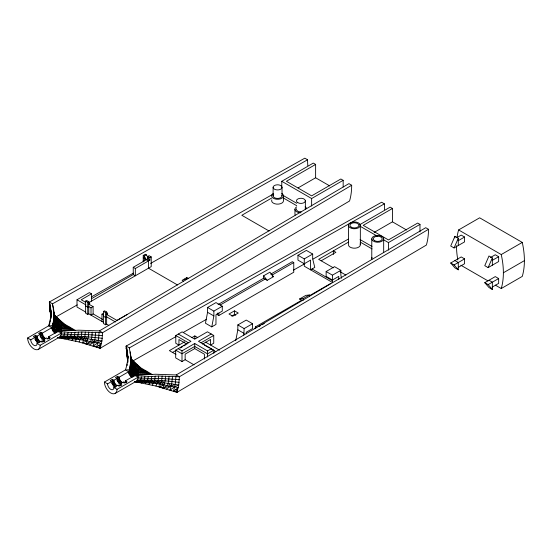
<?xml version="1.0" encoding="UTF-8"?>
<svg xmlns="http://www.w3.org/2000/svg" width="552" height="552" viewBox="0 0 552 552"><rect width="100%" height="100%" fill="white"/><g stroke="black" fill="none" stroke-linecap="round" stroke-linejoin="round"><path stroke-width="0.83" d="M143.237 261.938L143.23 255.459L145.335 254.244L146.383 254.851L148.488 258.495L133.246 267.292L133.246 274.572L91.611 298.611M47.044 339.025L48.203 338.362L48.624 336.782L58.084 331.317L78.708 330.179L99.394 330.896L348.898 183.637L351.679 185.244L102.548 332.718L81.862 332L61.237 333.139L40.213 345.276A8.922 5.147 60 0 1 33.907 348.919A8.922 5.147 60 0 1 27.6 337.996L48.624 325.859C51.315 318.228 51.605 309.782 49.363 302.006L304.794 158.176L307.574 159.776A73.361 42.359 60 0 0 307.816 165.648M56.166 332.752L54.931 333.139L52.702 330.786C56.449 322.271 53.799 312.639 52.516 303.828L49.363 302.006L49.97 310.942L51.039 317.2M124.517 382.888L125.442 380.846L134.902 375.381L155.533 374.242L176.212 374.953L425.716 227.7L428.497 229.301L179.365 376.774L158.686 376.064L138.055 377.202L117.031 389.339A8.922 5.147 60 0 1 110.724 392.983A8.922 5.147 60 0 1 104.418 382.06L125.442 369.916C128.14 362.291 128.43 353.846 126.18 346.07L381.618 202.232L384.392 203.84A73.361 42.359 60 0 0 384.634 209.712M130.831 359.835C130.9 365.569 126.408 373.324 133.598 376.616L131.749 377.202L129.52 374.849C133.267 366.335 130.617 356.702 129.334 347.891L126.18 346.07L126.787 355.005L127.864 361.256M49.363 302.006L51.039 316.655M127.864 360.711L126.18 346.07M96.317 346.456L93.157 345.994L97.89 342.723L101.941 340.95C87.478 338.597 72.747 336.651 58.084 337.631L79.108 341.985L100.133 348.312L101.941 340.95L102.548 332.718L99.394 330.896M171.555 390.285L169.975 390.057L174.715 386.786L178.758 385.006C164.317 382.708 149.475 380.638 134.902 381.687L155.926 386.048L176.95 392.375L178.758 385.006L179.365 376.774L176.212 374.953M51.094 315.675L50.777 309.955L50.915 318.456L50.749 315.951M127.816 359L127.595 354.018L127.802 358.089M99.118 332.47L98.422 340.349L96.648 347.132L101.471 343.51L79.826 339.59L58.084 337.631M175.936 376.526L175.239 384.406L173.466 391.189L178.289 387.566L156.651 383.654L134.902 381.687C149.447 378.844 164.448 380.618 179.096 382.357M95.675 332.269L94.889 339.797L93.157 345.994M172.5 376.333L171.713 383.861L169.975 390.057M92.232 332.125L91.832 337.093L90.694 341.308L86.14 343.882L84.808 343.227M169.05 376.188L168.657 381.149L167.511 385.372L162.957 387.946L160.287 386.628M88.775 332.035L88.334 336.796L86.14 343.882L87.844 343.848M165.6 376.098L165.158 380.852L162.957 387.946L164.662 387.904M85.319 331.993L84.835 336.547L82.621 342.909L87.078 340.688L84.242 338.473M162.143 376.05L161.653 380.611L159.445 386.973L158.169 386.089M127.802 361.256L127.733 362.519L127.567 360.007M72.671 330.42L62.341 324.286L53.668 314.254L63.866 323.734L58.995 326.335L54.344 330.655L52.702 330.786C50.384 326.004 54.848 320.905 54.013 315.772M81.862 332L81.33 336.354L79.108 341.985M158.686 376.064L158.148 380.418L155.926 386.048M78.412 332.062L77.825 336.209L75.589 341.122M155.229 376.126L154.643 380.273L152.407 385.179M49.97 310.942L50.197 309.72L49.632 307.899L50.632 313.991L50.356 313.522M126.787 355.005L127.015 353.784L126.449 351.955L127.45 358.055L127.181 357.586M74.962 332.18L74.327 336.127L72.07 340.308M151.779 376.236L151.144 380.183L148.895 384.371M71.512 332.338L70.829 336.085L68.565 339.556M148.329 376.402L147.646 380.149L145.383 383.612M68.075 332.559L67.337 336.106L65.06 338.852L61.693 337.817L61.569 338.21M144.893 376.616L144.162 380.162L141.878 382.916M64.653 332.822L63.859 336.175L61.693 337.817M141.471 376.885L140.677 380.231L138.386 382.274M38.364 349.361L59.388 337.224L61.024 334.905L61.5 331M115.189 393.424L136.213 381.287L137.841 378.962L138.317 375.063M41.793 342.061L42.946 341.391L43.366 339.818A4.457 2.574 60 0 1 40.213 334.353L38.64 333.442L40.738 332.228L42.318 333.139L43.242 336.251L45.471 338.604M51.115 314.557L50.197 309.72L51.012 313.398L50.611 311.287M57.974 332.2L58.084 331.317L61.237 333.139M118.611 386.124L119.763 385.455L120.184 383.875A4.457 2.574 60 0 1 117.031 378.417L115.458 377.506L117.562 376.291L119.135 377.202L120.06 380.307L122.289 382.667M127.822 357.565L127.443 355.274L127.802 358.165L127.015 353.784L127.829 357.461L127.436 355.343M134.798 376.264L134.902 375.381L138.055 377.202M53.399 329.592L52.199 329.744L54.269 321.292L53.813 312.218L54.82 321.781L58.995 326.335L65.805 330.676L70.987 330.379L61.541 324.679L54.11 315.751L53.813 313.529M130.217 373.649L129.016 373.807L128.706 372.745L129.23 369.778L125.442 369.916L128.595 371.737L119.135 377.202M207.566 312.315L205.461 323.237L211.768 326.874L215.97 324.452L215.97 314.737L222.283 311.1L222.283 306.243L215.97 302.599L207.566 307.457L207.566 312.315L213.872 315.951L211.768 326.874M235.738 340.715L237.836 329.792L237.836 324.935L246.247 320.077L252.554 323.72L252.554 328.578L246.247 332.214L246.247 333.836M243.818 335.112L244.143 328.578L252.554 323.72M50.439 314.047L51.198 316.413M127.257 358.103L127.443 359.062M35.487 335.264L37.06 336.175L37.481 338.238L39.399 341.039L38.992 342.564L36.867 339.928L35.487 335.264L33.382 336.478L34.955 337.389L35.88 340.494L38.109 342.854M42.842 340.342L44.243 339.528L44.657 338.01M112.304 379.327L113.878 380.238L114.305 382.301L116.217 385.103L115.81 386.628L113.691 383.985L112.304 379.327L110.2 380.542L111.78 381.453C111.918 383.881 113.401 386.393 115.747 387.262M121.474 382.067L121.067 383.592L118.19 379.39L117.562 376.291M51.888 328.681L53.779 321.402L54.027 313.777M128.706 372.745L130.603 365.465L130.845 357.834M130.617 372.234L130.141 373.359L132.128 373.697L134.874 375.739M458.277 245.53L458.277 238.243L454.917 236.304L450.715 246.013L454.075 247.952L464.584 241.886L464.584 237.029L461.224 235.09L457.022 237.519M454.075 247.952L458.277 238.243M488.134 267.616L492.343 257.908L488.975 255.969L484.773 265.678L488.134 267.616L498.649 261.551L498.649 256.694L495.282 254.755L490.376 257.584M38.64 340.239L36.446 342.171M43.891 337.203L41.704 339.135M115.458 384.302L113.263 386.227M120.715 381.266L118.521 383.198M131.321 359.511L130.486 358.317L139.159 368.343L149.488 374.484L142.623 374.732L135.82 370.392L131.645 365.845L130.486 358.317L140.684 367.798L135.82 370.392L130.175 375.802L132.349 375.767L140.498 372.234L146.728 371.282M89.652 344.91L94.302 341.992L98.422 340.349M166.469 388.974L171.12 386.048L175.239 384.406M98.642 347.456L100.133 348.312L349.547 201.004A73.402 42.38 60 0 0 351.679 185.244M174.535 390.982L176.95 392.375L426.365 245.067A73.402 42.38 60 0 0 428.497 229.301M146.383 254.851L144.279 256.066L143.23 255.459M147.75 258.108L147.75 256.494L149.116 255.7L151.22 256.915L151.22 266.623L88.548 302.806M281.775 187.135L281.775 181.297L313.308 163.088L315.62 164.427L315.62 177.778L298.087 187.901M85.933 312.197L77.004 307.043L77.004 299.764L89.376 292.622L91.48 293.83L91.48 301.116M147.75 256.494L149.854 257.701L151.22 256.915M91.48 293.83L81.213 299.764L85.677 302.337M133.246 267.292L135.35 268.507L149.854 260.13L149.854 257.701M315.62 164.427L286.398 181.297L311.632 195.863L340.853 178.993L343.165 180.325L343.165 187.004M103.258 322.202L88.775 313.84L87.727 314.447L85.622 313.232L85.622 301.095L86.678 300.488L88.775 301.702L89.831 303.524L88.775 304.131M85.622 301.095L87.727 302.31L88.775 301.702L88.775 313.84M271.612 198.085L241.831 215.28L269.059 230.998M34.245 337.582L35.645 336.775L37.17 337.182M39.502 334.546L40.903 333.739L42.421 334.146M27.6 337.996L30.753 339.818L34.955 337.389M37.06 336.175L40.213 334.353M42.318 333.139L51.778 327.681L48.624 325.859L52.405 325.714L53.261 329.44L56.78 332.559L54.117 332.545L62.369 328.585L69.911 327.226M34.714 339.169L37.481 338.238M39.972 336.14L42.739 335.209M85.622 305.953L87.727 307.167L88.775 306.56L91.018 307.85L93.115 306.636L93.115 313.922L102.61 319.401M35.466 340.736L37.984 339.287M40.724 337.7L43.242 336.251M30.753 339.818A4.457 2.574 60 0 0 33.907 345.276A4.457 2.574 60 0 0 37.06 343.461L41.262 341.032L42.842 341.943L44.947 340.729L43.366 339.818L46.52 337.996L48.1 338.907L50.197 337.693L48.624 336.782M93.115 313.922L91.018 315.13L91.018 307.85M108.854 325.432L106.646 324.162L105.598 324.769L103.493 323.555L103.493 311.418L104.549 310.81L106.646 312.018L107.702 313.84L106.646 314.447M101.968 321.457L101.968 314.171L103.369 313.363M103.493 311.418L105.598 312.625L106.646 312.018L106.646 324.162M281.775 181.297L311.632 198.534L343.165 180.325M127.222 314.467L116.948 320.395L106.212 314.198M297.963 255.265L306.374 250.408L312.68 254.051L312.68 258.902L314.785 267.403L310.576 269.831L310.576 260.116L304.269 263.759L297.963 260.116L297.963 255.265L304.269 258.902L312.68 254.051M263.614 278.249L263.614 275.821L269.921 272.184L273.495 276.669L267.189 280.312L263.614 278.249L218.088 304.538M270.666 274.178L292.291 261.696L293.761 262.545L293.761 272.253L218.813 315.53L217.336 314.681L217.336 313.06M220.303 304.959L265.091 279.098M272.143 275.027L293.761 262.545M359.324 224.933L390.126 207.152L392.444 208.483L392.444 221.835L374.18 232.385M207.566 307.457L213.872 311.1L222.283 306.243M392.444 208.483L363.223 225.354L388.449 239.92L417.671 223.049L419.982 224.388L419.982 231.895M186.955 344.137L178.945 339.514L178.945 345.097L175.791 343.275L175.791 335.506L182.105 331.869L194.718 339.149L207.435 331.807L213.741 335.45L213.741 343.213L210.588 345.034L210.588 339.452L202.494 344.124M348.588 242.059L318.649 259.343L333.367 267.837M111.062 381.639L112.463 380.832L113.988 381.239M104.418 382.06L107.571 383.875L111.78 381.453M113.878 380.238L117.031 378.417M234.476 310.852L229.011 314.012L232.792 316.192L238.257 313.039L234.476 310.852L234.476 314.495L231.743 316.075M321.174 260.799L335.892 252.305L333.367 250.849L333.367 254.486M111.538 383.233L114.305 382.301M116.789 380.197L119.556 379.265M184.554 341.86L169.381 350.617L175.929 354.405M191.875 337.631L194.822 335.933L197.733 337.617M112.284 384.799L114.802 383.343M117.541 381.763L120.06 380.307M194.076 364.879L185.148 359.725L181.994 361.546L175.688 357.903L175.688 350.134L190.93 341.336L178.317 334.05M172.286 352.583L175.922 350.485M180.283 347.967L182.464 346.711M183.919 345.869L185.375 345.028M107.571 383.875A4.457 2.574 60 0 0 110.724 389.339A4.457 2.574 60 0 0 113.878 387.518L118.087 385.089L119.66 386L121.764 384.785L120.184 383.875L123.337 382.06L124.918 382.964L127.022 381.756L125.442 380.846M178.213 348.678L181.994 350.865L194.718 343.517L207.538 350.92L211.326 348.74M211.216 333.988L198.499 341.336L213.845 350.196L213.845 353.301M201.025 342.792L213.741 335.45M338.749 279.623L338.749 276.386L332.442 280.023L326.135 276.386L326.135 271.529L334.546 266.671L340.853 270.314L340.853 275.172L341.619 278.256M204.385 358.986L204.385 354.198L194.718 348.616L185.148 354.142L185.148 359.725M383.226 239.575L388.449 242.59L419.982 224.388M326.135 271.529L332.442 275.172L340.853 270.314M255.39 328.557L255.39 326.936L301.668 300.219L299.563 299.005L305.87 295.361L309.444 295.003L309.444 296.617M213.845 350.196L207.538 353.839L194.718 346.435L181.994 353.777L175.688 350.134M299.563 299.005L303.138 298.639L309.444 295.003M309.465 295.72L330.344 283.666M254.237 328.578L255.604 327.784M259.102 326.494L260.592 325.632M262.09 324.769L264.325 323.479M457.028 237.422A73.402 42.38 60 0 1 458.622 229.929L479.647 217.812L522.268 242.418A73.402 42.38 60 0 1 524.4 260.641A73.402 42.38 60 0 1 522.268 276.4L501.244 288.537L495.365 285.149M458.277 240.672L464.584 237.029M454.917 260.578L458.277 262.517L458.277 269.804L454.917 267.858L450.715 263.007L461.224 256.935L464.584 258.881L464.584 263.732L458.277 267.375M450.715 263.007L454.075 264.946L464.584 258.881M458.622 229.949L501.244 254.555L522.268 242.418M492.343 260.337L498.649 256.694M488.975 280.243L492.343 282.182L492.343 289.469L488.975 287.523L484.773 282.672L495.282 276.6L498.649 278.546L498.649 283.397L492.343 287.04M501.244 288.537A73.402 42.38 60 0 0 503.376 272.778L524.4 260.641M484.773 282.672L488.134 284.611L498.649 278.546M56.256 316.772L77.245 304.897M91.494 296.845L133.474 273.102M150.606 263.414L272.888 194.256M133.08 360.836L175.805 336.665M183.305 332.428L206.545 319.284M293.505 270.1L304.752 263.739M312.998 259.081L348.229 239.154M307.574 159.776L52.516 303.828L52.544 305.284M129.334 347.891L384.392 203.84M159.445 386.973L163.896 384.744L161.067 382.529M65.308 338.059L60.396 336.292L77.825 336.209L80.689 338.135L84.835 336.547L102.279 338.293M154.643 380.273L157.506 382.191L161.653 380.611L164.62 382.922M53.04 328.75L53.578 328.55L52.819 328.067L53.834 327.805L55.31 329.634L58.057 331.676M129.858 372.814L130.396 372.614L129.644 372.131L131.19 363.651L130.548 353.839M86.14 343.882L94.302 341.992L91.349 339.307M162.957 387.946L171.12 386.048L168.167 383.364M61.037 331.469L62.245 331.221L54.241 326.308L53.365 321.754M138.462 375.408L137.255 375.657C133.529 373.669 129.851 370.413 130.182 365.817M65.805 330.676L64.032 330.91L53.758 324.693L53.834 327.805L52.937 323.741M142.623 374.732L140.857 374.974L130.576 368.75L130.651 371.869L132.128 373.697L132.349 375.767L130.934 376.609L133.598 376.616M61.024 334.905L81.73 334.291L102.479 335.547M137.841 378.962L158.548 378.355L179.303 379.61M59.388 337.224L62.921 337.244L67.337 336.106L72.567 338.714M77.825 336.209L84.835 336.547L87.802 338.859M53.261 329.44L53.82 329.385L53.799 330.048L54.317 329.468L54.344 330.655L53.351 331.745L55.531 331.711L54.241 326.308L56.263 328.695L60.437 331.593M130.079 373.497L130.638 373.442L130.624 374.104L131.135 373.531L131.162 374.711L129.52 374.849L129.016 373.807L129.644 372.131L130.651 371.869L129.755 367.798M57.38 337.589L59.823 337.921M135.012 381.756L136.648 381.984M55.31 329.634L53.316 329.302L53.799 328.171A115.637 5.637 -73.1 0 1 54.31 326.991M117.721 377.796L119.246 378.203M138.511 381.88L141.809 382.909M142.133 382.122L137.213 380.356L144.162 380.162L149.385 382.777M100.864 345.966L99.056 345.317L100.133 348.312M177.689 390.022L175.881 389.381L176.95 392.375M53.903 317.773L54.738 323.293L58.105 327.046L62.369 328.585L54.682 318.766L53.82 313.35M130.72 361.829L131.555 367.356L134.929 371.103L139.187 372.648L131.5 362.823L130.631 356.275M66.461 337.313L68.938 338.362M143.278 381.37L145.756 382.426M41.027 341.985L39.399 341.039M70.829 336.085L76.197 339.128M147.646 380.149L153.014 383.185M392.444 221.835L406.541 229.977M315.62 177.778L329.723 185.914M460.83 265.208L488.016 280.906M360.083 226.216L377.251 236.132M360.083 239.568L372.027 246.468M283.266 195.512L296.7 203.267M360.277 242.107L372.048 248.904M283.459 198.044L296.7 205.696M339.991 271.66L345.876 275.062M312.052 268.976L332.456 280.761M272.095 275.862L273.495 276.669M188.363 278.36L186.955 277.552L182.125 280.34L183.526 281.147M186.328 277.911L187.369 278.512L185.265 279.726L184.223 279.126M147.75 258.916L149.854 260.13M143.237 257.894L148.488 260.923L148.488 268.203L177.523 284.97M143.237 260.323L144.279 260.923L144.279 256.066L146.383 259.709M234.476 314.495L235.738 315.226M255.39 326.936L256.866 327.784M237.836 324.935L244.143 328.578M237.836 329.792L244.143 333.429M133.246 274.572L135.35 275.786L135.35 268.507M205.544 342.123L219.517 350.189M204.268 345.028L209.36 347.967M210.809 348.809L215.901 351.741M175.791 335.506L188.411 342.792M88.651 304.055L93.115 306.636M77.004 299.764L85.933 304.918M101.968 314.171L103.258 314.916M115.478 321.975L106.646 316.876L105.598 317.483L103.493 316.268M139.339 367.018L152.104 374.387M61.444 322.34L75.583 330.496M113.878 387.518L117.031 389.339M37.06 343.461L40.213 345.276M151.144 374.594L139.932 368.032L130.486 358.317M74.327 330.531L63.114 323.969L53.668 314.254M147.812 374.435L138.359 368.736L130.934 359.814L130.534 356.847L131.266 361.318L137.531 369.212L146.101 374.47M69.283 330.406L60.713 325.149L54.448 317.255L54.11 315.751M144.376 374.566L136.689 369.764L131.645 365.845M67.558 330.503L59.864 325.701L54.82 321.781M151.144 380.183L156.651 383.654M74.327 336.127L79.826 339.59M132.128 373.697L131.059 370.364L139.063 375.277M157.506 382.191L160.273 384.171M131.555 367.356L135.82 370.392M80.689 338.135L83.456 340.108M54.738 323.293L58.995 326.335M116.217 385.103L117.031 385.696M136.309 364.306L140.684 367.798M60.741 321.243L63.866 323.734M127.829 357.461L126.222 347.788L126.325 349.188M51.012 313.398L49.397 303.731L49.507 305.125M125.338 381.722L126.353 382.626M120.081 384.758L121.095 385.662M48.514 337.665L49.528 338.562M43.263 340.694L44.277 341.598M44.243 339.528L41.372 335.326L40.738 332.228M488.134 284.611L492.343 289.469M454.075 264.946L458.277 269.804M263.614 275.821L267.189 280.312M134.929 371.103L136.503 373.683M58.105 327.046L59.685 329.62M131.5 362.823L134.164 367.804L131.624 364.334L130.748 355.84M54.682 318.766L57.346 323.741L54.807 320.27L53.93 311.776M135.136 374.304L134.012 371.889L131.362 368.86L130.5 363.823M58.319 330.248L57.194 327.833L54.538 324.804L53.682 319.767M126.836 355.322L127.609 357.517M50.018 311.259L50.791 313.46M126.615 353.48L126.967 354.467M49.797 309.417L50.149 310.403M133.08 372.759L133.75 375.001M56.263 328.695L56.932 330.945M53.233 309.168L53.503 310.383L53.427 307.788M126.235 348.381L126.387 349.092M49.411 304.325L49.57 305.028M51.06 314.074L50.197 309.72M127.015 353.784L127.622 356.909M127.595 356.219L127.85 357.689M50.984 314.102L50.625 311.211L51.032 313.633M50.77 312.156L51.115 314.178M127.464 357.041L127.795 359.104M50.646 312.977L51.088 315.73M127.733 356.827L127.395 352.024M50.915 312.77L50.577 307.961M49.252 323.893L49.39 325.3M127.422 355.419L127.091 350.03M50.605 311.356L50.273 305.967M49.783 321.919L49.915 323.389M127.029 363.996L127.153 365.534M50.204 319.932L50.335 321.471M127.678 358.013L127.802 359.966M50.86 313.95L51.019 316.558M127.691 356.012L127.802 358.048M50.867 311.956L51.019 314.661M126.691 348.043L126.787 351.162M53.73 309.782L53.785 311.404M49.866 303.986L49.97 307.098M130.244 351.852L130.306 353.797M53.02 305.808L53.061 307.181M492.343 257.908L492.343 265.195M454.917 236.304L454.917 237.919M388.449 242.59L388.449 250.104M383.674 238.83A5.948 3.436 0 0 1 374.753 241.804A5.948 3.436 0 0 1 374.753 235.856A5.948 3.436 0 0 1 383.674 238.83L383.674 252.34M371.779 238.83L371.779 258.253M360.339 225.354A5.948 3.436 0 0 1 351.417 228.328A5.948 3.436 0 0 1 351.417 222.387A5.948 3.436 0 0 1 360.339 225.354L360.339 244.777M348.443 225.354L348.443 244.777A5.948 3.436 0 0 0 355.164 248.179A5.948 3.436 0 0 0 360.132 243.887M332.442 275.172L332.442 282.452L304.269 266.188L304.269 258.902M311.632 198.534L311.632 206.041M305.366 200.811L305.366 209.311A4.457 2.574 0 0 0 305.201 208.642M303.138 298.639L303.138 300.26M294.961 209.332L294.961 214.19A5.948 3.436 0 0 0 295.161 215.08M283.514 195.863L283.514 200.714A5.948 3.436 0 0 1 276.793 204.123A5.948 3.436 0 0 1 271.825 199.831M282.031 187.363A4.457 2.574 0 0 1 275.338 189.598A4.457 2.574 0 0 1 275.338 185.134A4.457 2.574 0 0 1 282.031 187.363L282.031 195.863M273.109 187.363L273.109 195.863M218.813 313.101L218.813 315.53M213.872 311.1L213.872 315.951M207.538 350.92L207.538 356.944M194.822 335.933L194.822 338.845M194.718 343.517L194.718 348.616M181.994 350.865L181.994 361.546M105.598 312.625L105.598 324.769M87.727 302.31L87.727 314.447M281.879 195.194A4.457 2.574 0 0 1 276.987 198.416A4.457 2.574 0 0 1 273.709 194.573M300.95 211.913A4.457 2.574 0 0 1 296.59 208.697M281.775 193.435A5.948 3.436 0 0 1 281.775 198.292A5.948 3.436 0 0 1 273.364 198.292A5.948 3.436 0 0 1 273.364 193.435M300.909 212.768A5.948 3.436 0 0 1 295.41 210.65A5.948 3.436 0 0 1 296.7 206.91M305.111 206.91A5.948 3.436 0 0 1 306.65 208.449M371.979 259.136A5.948 3.436 0 0 1 371.979 257.363M123.337 382.06A4.457 2.574 60 0 1 123.234 382.936M131.135 371.047A115.637 5.637 -73.1 0 1 131.624 369.95M457.836 260.006A73.402 42.38 60 0 1 456.49 245.709M501.244 254.555A73.402 42.38 60 0 1 503.376 272.778M297.783 202.681A4.457 2.574 0 0 0 305.228 201.48A4.457 2.574 0 0 0 299.708 198.361A4.457 2.574 0 0 0 297.783 202.681M374.608 240.672A4.457 2.574 0 0 0 382.046 239.471A4.457 2.574 0 0 0 376.526 236.353A4.457 2.574 0 0 0 374.608 240.672M351.238 227.176A4.457 2.574 0 0 0 358.697 226.023A4.457 2.574 0 0 0 353.239 222.87A4.457 2.574 0 0 0 351.238 227.176"/></g></svg>
